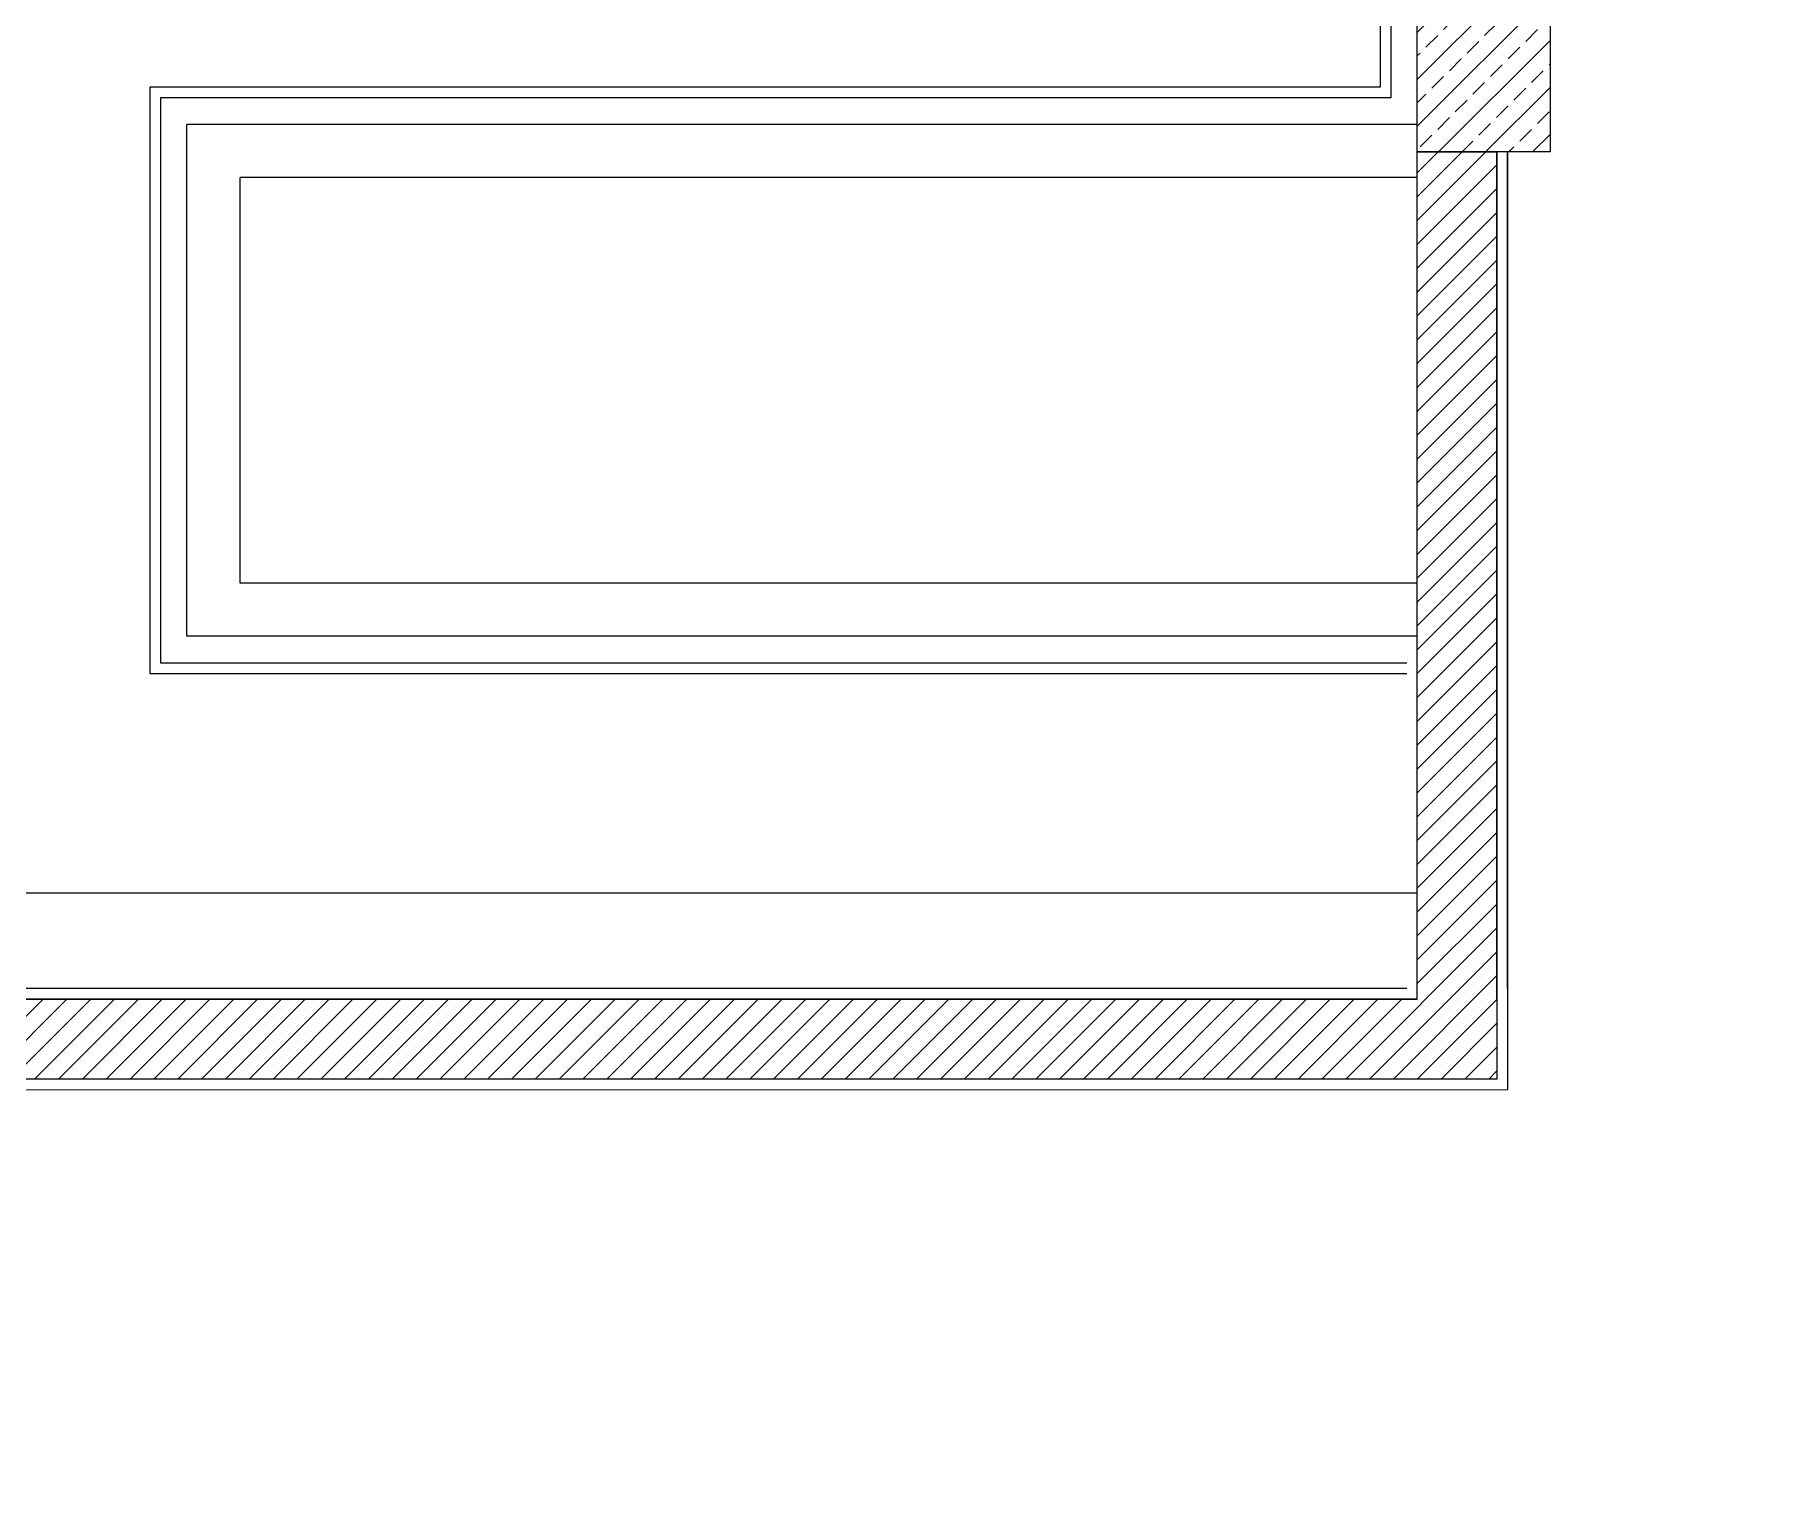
# Model space of a CAD drawing. Header units: millimetres. Extents: x 809 to 8159, y 33 to 4533.
# Drawn here: x 6433.3 to 6758.2, y 1458.6 to 1734.2 of the extents above; entities that cross this region are included whole.
import ezdxf

# ---------------------------------------------------------------- set-up
doc = ezdxf.new("R2010")
doc.units = ezdxf.units.MM
doc.linetypes.add('DASHED', pattern=[19.05, 12.7, -6.35])
doc.linetypes.add('HIDDEN', pattern=[0.375, 0.25, -0.125])
doc.layers.add('AHŞAP DUVAR', color=3, linetype='Continuous')
for name, color, linetype, lineweight in [('B.A.TARAMA', 124, 'DASHED', 15), ('BETONARME', 3, 'Continuous', 25), ('DUVAR', 2, 'Continuous', 15), ('DUVAR TARAMA', 9, 'Continuous', 9), ('Sıva', 1, 'Continuous', 0), ('TEFRİŞ', 130, 'Continuous', 0), ('TEZGAH', 7, 'Continuous', 0)]:
    doc.layers.add(name, color=color, linetype=linetype, lineweight=lineweight)
doc.linetypes.add('BATTING', pattern='A,0.00254,-2.54,[134,ltypeshp.shx,S=2.54,R=0,X=-2.54,Y=0],-5.08,[134,ltypeshp.shx,S=2.54,R=180,X=2.54,Y=0],-2.54', length=10.16254)

# ---------------------------------------------------------------- blocks, each defined once
blk = doc.blocks.new('rhtrtrthrthrth')
at = {"layer": 'B.A.TARAMA'}
h = blk.add_hatch(dxfattribs=at)
h.set_pattern_fill('ANSI33', color=256, scale=25, style=0, pattern_type=0)
h.set_pattern_definition([(45, (32415.317, -23322.9636), (-4.4194174, 4.4194174), []), (45, (32419.736, -23322.9636), (-4.4194174, 4.4194174), [3.125, -1.5625])])
h.paths.add_polyline_path([(38649.51, -21554.17), (38674.51, -21554.17), (38674.51, -21879.17), (38649.51, -21879.17)], flags=0)
at = {"layer": 'BETONARME', "elevation": 0}
blk.add_lwpolyline([(38649.51, -21554.17), (38674.51, -21554.17), (38674.51, -21879.17), (38649.51, -21879.17)], close=True, dxfattribs=at)
blk = doc.blocks.new('trthrttrtrthrth')
at = {"layer": 'B.A.TARAMA'}
blk.add_blockref('rhtrtrthrthrth', (0, 5000), dxfattribs=at)

msp = doc.modelspace()

# ---------------------------------------------------------------- hatches: boundary and pattern name
at = {"layer": 'DUVAR TARAMA'}
h = msp.add_hatch(dxfattribs=at)
h.set_pattern_fill('ANSI31', color=256)
h.set_pattern_definition([(45, (-36177.4876, -10603.292), (-2.24506403, 2.24506403), [])])
h.paths.add_polyline_path([(6693.78, 1552.59), (5671.83, 1552.59), (5671.83, 1537.59), (6693.78, 1537.59)])
h.paths.add_polyline_path([(6693.78, 1712.1), (6708.78, 1712.1), (6708.78, 1537.59), (6693.78, 1537.59)])

# ---------------------------------------------------------------- linework, layer by layer
at = {"layer": 'AHŞAP DUVAR', "elevation": 0}
for points in [[(7188.79, 2402.36), (6925.12, 2379.14), (6837.69, 2220.92), (6769.5, 2220.92), (6686.79, 2071.23), (6686.79, 1724.3), (6455.02, 1724.3), (6455.02, 1613.91), (6691.79, 1613.91)], [(7188.79, 2400.35), (6926.36, 2377.24), (6838.87, 2218.92), (6770.68, 2218.92), (6688.79, 2070.71), (6688.79, 1722.3), (6457.02, 1722.3), (6457.02, 1615.91), (6691.79, 1615.91)]]:
    msp.add_lwpolyline(points, dxfattribs=at)
at = {"layer": 'DUVAR'}
for p, q in [((6462.02, 1620.91), (6462.02, 1717.3)), ((6693.69, 1717.3), (6462.02, 1717.3)), ((6462.02, 1620.91), (6462.02, 1717.3)), ((6693.69, 1717.3), (6462.02, 1717.3)), ((6693.78, 1552.59), (6693.78, 1712.1)), ((6708.78, 1552.54), (6708.78, 1712.1)), ((6472.02, 1630.91), (6472.02, 1707.3)), ((6693.69, 1707.3), (6472.02, 1707.3)), ((6472.02, 1630.91), (6472.02, 1707.3)), ((6693.69, 1707.3), (6472.02, 1707.3)), ((6693.69, 1630.91), (6472.02, 1630.91)), ((6693.69, 1630.91), (6472.02, 1630.91)), ((6693.69, 1620.91), (6462.02, 1620.91)), ((6693.69, 1620.91), (6462.02, 1620.91)), ((5671.83, 1552.59), (6693.78, 1552.59)), ((6708.78, 1552.54), (6708.78, 1552.59)), ((6708.78, 1552.59), (6708.78, 1552.54)), ((6708.78, 1552.54), (6708.78, 1537.54)), ((5671.83, 1537.59), (6708.78, 1537.59)), ((6708.78, 1537.59), (6708.78, 1537.54))]:
    msp.add_line(p, q, dxfattribs=at)
at = {"layer": 'DUVAR', "elevation": 0}
for points in [[(6693.78, 1552.59), (6693.78, 1712.1), (6708.78, 1712.1), (6708.78, 1552.54)], [(6693.78, 1552.59), (5671.83, 1552.59), (5671.83, 1537.59), (6693.78, 1537.59)], [(6708.78, 1552.54), (6708.78, 1552.59), (6708.78, 1552.54)], [(6708.78, 1537.54), (6708.78, 1537.59)]]:
    msp.add_lwpolyline(points, dxfattribs=at)
at = {"layer": 'Sıva'}
msp.add_line((6691.79, 1554.59), (5743.83, 1554.59), dxfattribs=at)
at = {"layer": 'Sıva', "elevation": 0}
for points in [[(5209.83, 2159.59), (5209.83, 1458.56), (5671.97, 1535.59), (6710.78, 1535.5)], [(6710.78, 1554.59), (6710.78, 1712.1), (6710.78, 1535.5)], [(6710.78, 1554.59), (6710.78, 1554.54)]]:
    msp.add_lwpolyline(points, dxfattribs=at)
at = {"layer": 'TEFRİŞ', "linetype": 'BATTING', "ltscale": 0.5}
msp.add_line((5671.83, 1572.59), (6693.78, 1572.59), dxfattribs=at)

# ---------------------------------------------------------------- block references
at = {"layer": 'TEZGAH', "color": 0, "linetype": 'HIDDEN', "lineweight": -2, "ltscale": 35}
msp.add_blockref('trthrttrtrthrth', (-31955.73, 18591.27), dxfattribs=at)

doc.saveas('drawing.dxf')
